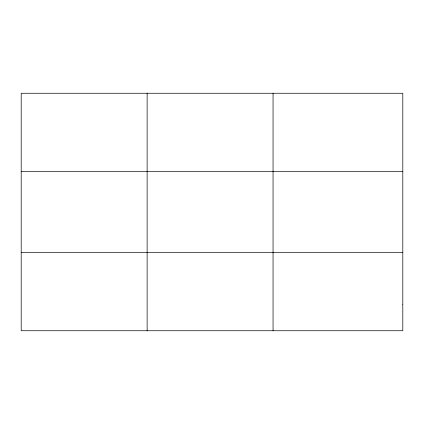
<?xml version="1.0" encoding="UTF-8"?>
<svg xmlns="http://www.w3.org/2000/svg" width="424" height="424" viewBox="0 0 424 424"><rect width="100%" height="100%" fill="white"/><g stroke="black" fill="none" stroke-linecap="round" stroke-linejoin="round"><path stroke-width="0.64" d="M147.128 330.746L147.128 93.254M273.056 330.746L273.056 93.254M21.2 171.625L402.8 171.625M21.2 252.375L402.8 252.375M402.8 304.623L402.8 330.746L21.2 330.746L21.2 93.254L402.8 93.254L402.8 304.623"/></g></svg>
